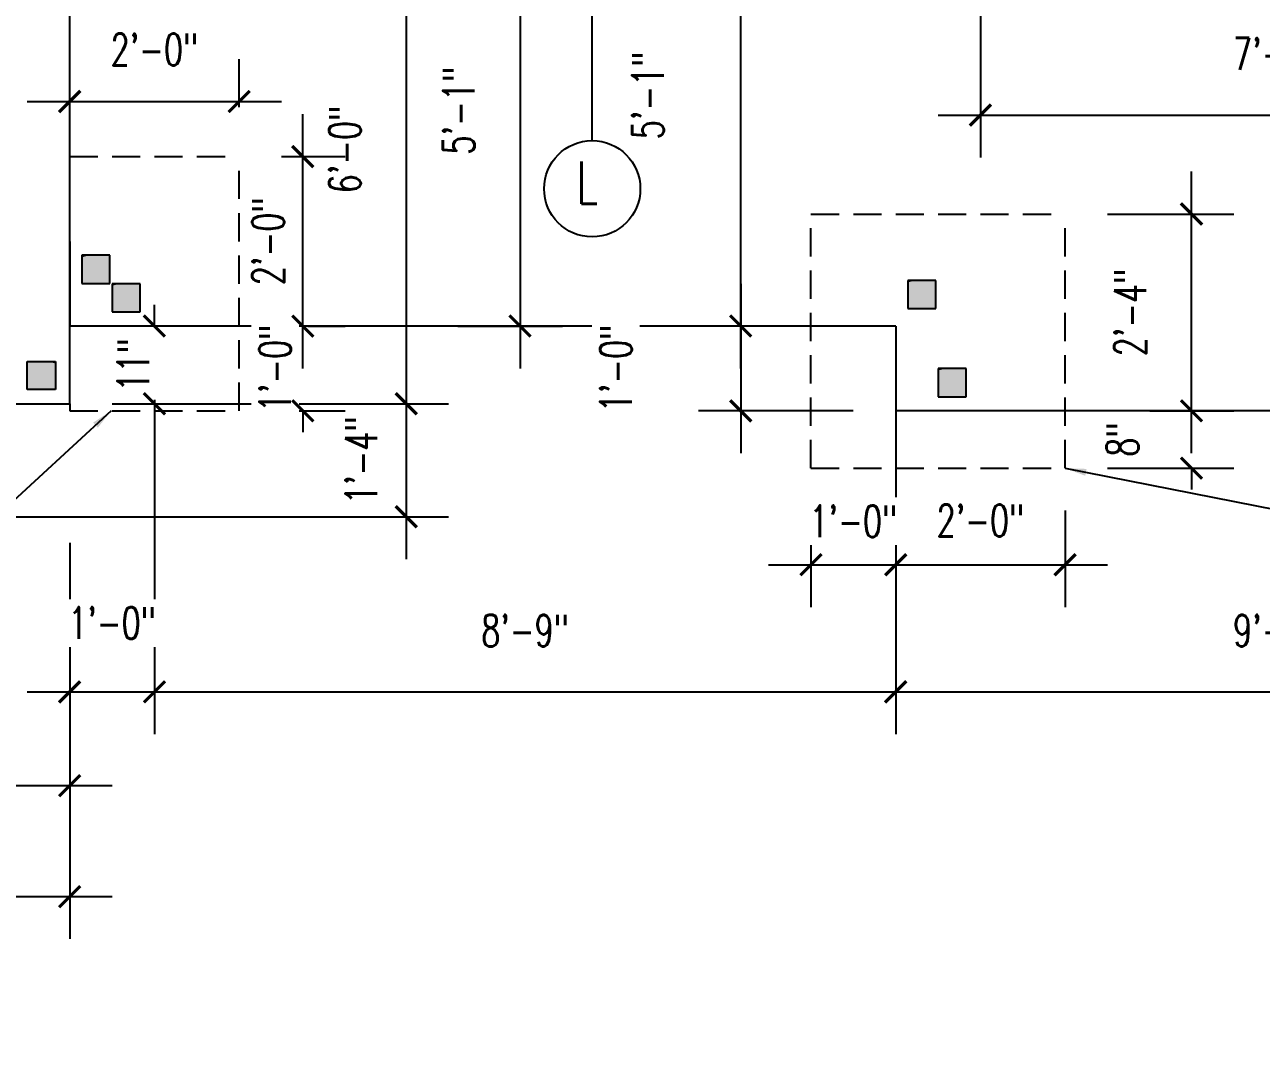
# Model space of a CAD drawing. Header units: inches. Extents: x -25328 to 8149, y -5530 to 4336.
# Drawn here: x -1326.2 to -1151, y 1807.8 to 1955.5 of the extents above; entities that cross this region are included whole.
import ezdxf

# ---------------------------------------------------------------- set-up
doc = ezdxf.new("R2010")
doc.units = ezdxf.units.IN
doc.header["$LTSCALE"] = 16
doc.header["$MEASUREMENT"] = 0
doc.linetypes.add('HIDDEN', pattern=[0.375, 0.25, -0.125])
doc.layers.get('0').update_dxf_attribs({"linetype": 'CONTINUOUS'})
doc.layers.get('DEFPOINTS').update_dxf_attribs({"linetype": 'CONTINUOUS'})
for name, color, linetype in [('CELLS', 165, 'CONTINUOUS'), ('CONC', 3, 'CONTINUOUS'), ('DIM', 5, 'CONTINUOUS'), ('DIMS', 5, 'CONTINUOUS'), ('TEXT', 11, 'CONTINUOUS'), ('WALLS EXT', 6, 'CONTINUOUS'), ('WALLS INT', 6, 'CONTINUOUS')]:
    doc.layers.add(name, color=color, linetype=linetype)
doc.styles.add('PAYTAS RM', font='romans.shx', dxfattribs={"width": 0.7, "height": 4.5})
doc.styles.add('PAYTS NOTES', font='romans.shx', dxfattribs={"width": 0.7, "height": 4.5})
doc.dimstyles.new('DIM- PAYTAS', dxfattribs={"dimscale": 48, "dimtxt": 0.1, "dimasz": 0.0625, "dimexe": 0.125, "dimexo": 0.125, "dimgap": 0.125, "dimtad": 1, "dimdec": 1, "dimzin": 3, "dimdsep": 46, "dimlunit": 4, "dimtxsty": 'PAYTAS RM', "dimblk": 'ARCHTICK', "dimcen": 0.09, "dimdle": 0.125, "dimclrd": 5, "dimclre": 5, "dimclrt": 11, "dimadec": 0, "dimazin": 0, "dimtfac": 1, "dimtdec": 1, "dimtofl": 0, "dimtmove": 2, "dimatfit": 3, "dimfxl": 0, "dimfrac": 2, "dimtolj": 1, "dimtzin": 3, "dimarcsym": 0})

# ---------------------------------------------------------------- blocks, each defined once
blk = doc.blocks.new('_ArchTick')
at = {"color": 0, "linetype": 'ByBlock', "const_width": 0.15}
blk.add_lwpolyline([(-0.5, -0.5), (0.5, 0.5)], dxfattribs=at)
blk = doc.blocks.new('*D1184')
at = {"layer": 'DEFPOINTS', "color": 0, "transparency": 16777216}
for p in [(-1319.8, 1888.1), (-1469.8, 1882.04), (-1319.8, 1832.02)]:
    blk.add_point(p, dxfattribs=at)
at = {"layer": 'DIMS', "color": 5, "lineweight": -2, "transparency": 16777216}
for p, q in [((-1319.8, 1882.1), (-1319.8, 1826.02)), ((-1469.8, 1876.04), (-1469.8, 1826.02)), ((-1475.8, 1832.02), (-1313.8, 1832.02))]:
    blk.add_line(p, q, dxfattribs=at)
at = {"layer": 'DIMS', "color": 5, "lineweight": -2, "transparency": 16777216, "xscale": 3, "yscale": 3, "zscale": 3, "rotation": 180}
blk.add_blockref('_ArchTick', (-1469.8, 1832.02), dxfattribs=at)
at = {"layer": 'DIMS', "color": 5, "lineweight": -2, "transparency": 16777216, "xscale": 3, "yscale": 3, "zscale": 3}
blk.add_blockref('_ArchTick', (-1319.8, 1832.02), dxfattribs=at)
at = {"layer": 'DIMS', "color": 11, "transparency": 16777216, "insert": (-1394.8, 1840.7), "char_height": 4.5, "attachment_point": 5, "style": 'PAYTAS RM'}
blk.add_mtext('\\A1;12\'-6"', dxfattribs=at)
blk = doc.blocks.new('*D1185')
at = {"layer": 'DEFPOINTS', "color": 0, "transparency": 16777216}
for p in [(-1190.8, 1973.81), (-1106.8, 1973.81), (-1106.8, 1942.68)]:
    blk.add_point(p, dxfattribs=at)
at = {"layer": 'DIMS', "color": 5, "lineweight": -2, "transparency": 16777216}
for p, q in [((-1190.8, 1967.81), (-1190.8, 1936.68)), ((-1106.8, 1967.81), (-1106.8, 1936.68)), ((-1196.8, 1942.68), (-1100.8, 1942.68))]:
    blk.add_line(p, q, dxfattribs=at)
at = {"layer": 'DIMS', "color": 5, "lineweight": -2, "transparency": 16777216, "xscale": 3, "yscale": 3, "zscale": 3, "rotation": 180}
blk.add_blockref('_ArchTick', (-1190.8, 1942.68), dxfattribs=at)
at = {"layer": 'DIMS', "color": 5, "lineweight": -2, "transparency": 16777216, "xscale": 3, "yscale": 3, "zscale": 3}
blk.add_blockref('_ArchTick', (-1106.8, 1942.68), dxfattribs=at)
at = {"layer": 'DIMS', "color": 11, "transparency": 16777216, "insert": (-1148.8, 1951.36), "char_height": 4.5, "attachment_point": 5, "style": 'PAYTAS RM'}
blk.add_mtext('\\A1;7\'-0"', dxfattribs=at)
blk = doc.blocks.new('*D1177')
at = {"layer": 'DEFPOINTS', "color": 0, "transparency": 16777216}
for p in [(-1234.92, 1973.81), (-1224.75, 1973.81), (-1222.8, 1912.81)]:
    blk.add_point(p, dxfattribs=at)
at = {"layer": 'DIMS', "color": 5, "lineweight": -2, "transparency": 16777216}
for p, q in [((-1224.75, 1906.81), (-1224.75, 1979.81)), ((-1228.92, 1973.81), (-1218.75, 1973.81)), ((-1228.8, 1912.81), (-1230.75, 1912.81))]:
    blk.add_line(p, q, dxfattribs=at)
at = {"layer": 'DIMS', "color": 5, "lineweight": -2, "transparency": 16777216, "xscale": 3, "yscale": 3, "zscale": 3}
for p, rotation in [((-1224.75, 1973.81), 90), ((-1224.75, 1912.81), 270)]:
    blk.add_blockref('_ArchTick', p, dxfattribs=dict(at, rotation=rotation))
at = {"layer": 'DIMS', "color": 11, "transparency": 16777216, "insert": (-1237.9, 1945.48), "char_height": 4.5, "attachment_point": 5, "rotation": 90, "style": 'PAYTAS RM'}
blk.add_mtext('\\A1;5\'-1"', dxfattribs=at)
blk = doc.blocks.new('CELL')
at = {"layer": 'CELLS', "linetype": 'Continuous'}
for p, q in [((-1.99, -1.89), (-1.99, 2.11)), ((-1.99, 2.11), (2.01, 2.11)), ((2.01, 2.11), (2.01, -1.89)), ((2.01, -1.89), (-1.99, -1.89))]:
    blk.add_line(p, q, dxfattribs=at)
for points in [[(-1.99, 2.11), (-1.99, -1.89), (2.01, 2.11), (-0.07, -1.89)], [(2.01, 2.11), (-0.07, -1.89), (2.01, -0.79), (1.71, -1.89)], [(2.01, -0.79), (1.71, -1.89), (2.01, -1.89)]]:
    blk.add_solid(points, dxfattribs=at)
blk = doc.blocks.new('*D1161')
at = {"layer": 'DEFPOINTS', "color": 0, "transparency": 16777216}
for p in [(-1319.8, 1973.81), (-1319.8, 1901.81), (-1272.13, 1901.81)]:
    blk.add_point(p, dxfattribs=at)
at = {"layer": 'WALLS INT', "color": 5, "lineweight": -2, "transparency": 16777216}
for p, q in [((-1272.13, 1979.81), (-1272.13, 1895.81)), ((-1313.8, 1973.81), (-1266.13, 1973.81)), ((-1313.8, 1901.81), (-1266.13, 1901.81))]:
    blk.add_line(p, q, dxfattribs=at)
at = {"layer": 'WALLS INT', "color": 5, "lineweight": -2, "transparency": 16777216, "xscale": 3, "yscale": 3, "zscale": 3}
for p, rotation in [((-1272.13, 1973.81), 90), ((-1272.13, 1901.81), 270)]:
    blk.add_blockref('_ArchTick', p, dxfattribs=dict(at, rotation=rotation))
at = {"layer": 'WALLS INT', "color": 11, "transparency": 16777216, "insert": (-1280.81, 1937.81), "char_height": 4.5, "attachment_point": 5, "rotation": 90, "style": 'PAYTAS RM', "bg_fill": 3, "box_fill_scale": 1.25, "bg_fill_color": 256, "bg_fill_true_color": 13158600, "bg_fill_transparency": 0}
blk.add_mtext('\\A1;6\'-0"', dxfattribs=at)
blk = doc.blocks.new('*D1166')
at = {"layer": 'DEFPOINTS', "color": 0, "transparency": 16777216}
for p in [(-1276.43, 1973.81), (-1270.8, 1912.81), (-1256.01, 1912.81)]:
    blk.add_point(p, dxfattribs=at)
at = {"layer": 'WALLS INT', "color": 5, "lineweight": -2, "transparency": 16777216}
for p, q in [((-1256.01, 1979.81), (-1256.01, 1906.81)), ((-1270.43, 1973.81), (-1250.01, 1973.81)), ((-1264.8, 1912.81), (-1250.01, 1912.81))]:
    blk.add_line(p, q, dxfattribs=at)
at = {"layer": 'WALLS INT', "color": 5, "lineweight": -2, "transparency": 16777216, "xscale": 3, "yscale": 3, "zscale": 3}
for p, rotation in [((-1256.01, 1973.81), 90), ((-1256.01, 1912.81), 270)]:
    blk.add_blockref('_ArchTick', p, dxfattribs=dict(at, rotation=rotation))
at = {"layer": 'WALLS INT', "color": 11, "transparency": 16777216, "insert": (-1264.69, 1943.31), "char_height": 4.5, "attachment_point": 5, "rotation": 90, "style": 'PAYTAS RM', "bg_fill": 3, "box_fill_scale": 1.25, "bg_fill_color": 256, "bg_fill_true_color": 13158600, "bg_fill_transparency": 0}
blk.add_mtext('\\A1;5\'-1"', dxfattribs=at)
blk = doc.blocks.new('*D1202')
at = {"layer": 'DEFPOINTS', "color": 0, "transparency": 16777216}
for p in [(-1347.77, 1877.81), (-1319.8, 1875.16), (-1319.8, 1847.73)]:
    blk.add_point(p, dxfattribs=at)
at = {"layer": 'WALLS INT', "color": 5, "lineweight": -2, "transparency": 16777216}
for p, q in [((-1347.77, 1871.81), (-1347.77, 1841.73)), ((-1319.8, 1869.16), (-1319.8, 1841.73)), ((-1353.77, 1847.73), (-1313.8, 1847.73))]:
    blk.add_line(p, q, dxfattribs=at)
at = {"layer": 'WALLS INT', "color": 5, "lineweight": -2, "transparency": 16777216, "xscale": 3, "yscale": 3, "zscale": 3, "rotation": 180}
blk.add_blockref('_ArchTick', (-1347.77, 1847.73), dxfattribs=at)
at = {"layer": 'WALLS INT', "color": 5, "lineweight": -2, "transparency": 16777216, "xscale": 3, "yscale": 3, "zscale": 3}
blk.add_blockref('_ArchTick', (-1319.8, 1847.73), dxfattribs=at)
at = {"layer": 'WALLS INT', "color": 11, "transparency": 16777216, "insert": (-1333.78, 1856.41), "char_height": 4.5, "attachment_point": 5, "style": 'PAYTAS RM', "bg_fill": 3, "box_fill_scale": 1.25, "bg_fill_color": 256, "bg_fill_true_color": 13158600, "bg_fill_transparency": 0}
blk.add_mtext('\\A1;2\'-4"', dxfattribs=at)
blk = doc.blocks.new('*D1191')
at = {"layer": 'DEFPOINTS', "color": 0, "transparency": 16777216}
for p in [(-1469.8, 1865.73), (-641.8, 1481), (-641.8, 1428.22)]:
    blk.add_point(p, dxfattribs=at)
at = {"layer": 'WALLS INT', "color": 5, "lineweight": -2, "transparency": 16777216}
for p, q in [((-1469.8, 1859.73), (-1469.8, 1422.22)), ((-641.8, 1475), (-641.8, 1422.22)), ((-1475.8, 1428.22), (-635.8, 1428.22))]:
    blk.add_line(p, q, dxfattribs=at)
at = {"layer": 'WALLS INT', "color": 5, "lineweight": -2, "transparency": 16777216, "xscale": 3, "yscale": 3, "zscale": 3, "rotation": 180}
blk.add_blockref('_ArchTick', (-1469.8, 1428.22), dxfattribs=at)
at = {"layer": 'WALLS INT', "color": 5, "lineweight": -2, "transparency": 16777216, "xscale": 3, "yscale": 3, "zscale": 3}
blk.add_blockref('_ArchTick', (-641.8, 1428.22), dxfattribs=at)
at = {"layer": 'WALLS INT', "color": 11, "transparency": 16777216, "insert": (-1055.8, 1436.9), "char_height": 4.5, "attachment_point": 5, "style": 'PAYTAS RM', "bg_fill": 3, "box_fill_scale": 1.25, "bg_fill_color": 256, "bg_fill_true_color": 13158600, "bg_fill_transparency": 0}
blk.add_mtext('\\A1;69\'-0"', dxfattribs=at)
blk = doc.blocks.new('*D1192')
at = {"layer": 'DEFPOINTS', "color": 0, "transparency": 16777216}
for p in [(-1501.4, 1885.81), (-1495.4, 1501.81), (-871.24, 1501.81)]:
    blk.add_point(p, dxfattribs=at)
at = {"layer": 'WALLS INT', "color": 5, "lineweight": -2, "transparency": 16777216}
for p, q in [((-1495.4, 1891.81), (-1495.4, 1495.81)), ((-1495.4, 1885.81), (-1489.4, 1885.81)), ((-877.24, 1501.81), (-1501.4, 1501.81))]:
    blk.add_line(p, q, dxfattribs=at)
at = {"layer": 'WALLS INT', "color": 5, "lineweight": -2, "transparency": 16777216, "xscale": 3, "yscale": 3, "zscale": 3}
for p, rotation in [((-1495.4, 1885.81), 90), ((-1495.4, 1501.81), 270)]:
    blk.add_blockref('_ArchTick', p, dxfattribs=dict(at, rotation=rotation))
at = {"layer": 'WALLS INT', "color": 11, "transparency": 16777216, "insert": (-1504.08, 1693.81), "char_height": 4.5, "attachment_point": 5, "rotation": 90, "style": 'PAYTAS RM', "bg_fill": 3, "box_fill_scale": 1.25, "bg_fill_color": 256, "bg_fill_true_color": 13158600, "bg_fill_transparency": 0}
blk.add_mtext('\\A1;32\'-0"', dxfattribs=at)
blk = doc.blocks.new('*D1154')
at = {"layer": 'DEFPOINTS', "color": 0, "transparency": 16777216}
for p in [(-1307.8, 1912.81), (-1202.8, 1912.81), (-1202.8, 1861.01)]:
    blk.add_point(p, dxfattribs=at)
at = {"layer": 'DIM', "color": 5, "lineweight": -2, "transparency": 16777216}
for p, q in [((-1307.8, 1906.81), (-1307.8, 1855.01)), ((-1202.8, 1906.81), (-1202.8, 1855.01)), ((-1313.8, 1861.01), (-1196.8, 1861.01))]:
    blk.add_line(p, q, dxfattribs=at)
at = {"layer": 'DIM', "color": 5, "lineweight": -2, "transparency": 16777216, "xscale": 3, "yscale": 3, "zscale": 3, "rotation": 180}
blk.add_blockref('_ArchTick', (-1307.8, 1861.01), dxfattribs=at)
at = {"layer": 'DIM', "color": 5, "lineweight": -2, "transparency": 16777216, "xscale": 3, "yscale": 3, "zscale": 3}
blk.add_blockref('_ArchTick', (-1202.8, 1861.01), dxfattribs=at)
at = {"layer": 'DIM', "color": 11, "transparency": 16777216, "insert": (-1255.3, 1869.69), "char_height": 4.5, "attachment_point": 5, "style": 'PAYTAS RM', "bg_fill": 3, "box_fill_scale": 1.25, "bg_fill_color": 256, "bg_fill_true_color": 13158600, "bg_fill_transparency": 0}
blk.add_mtext('\\A1;8\'-9"', dxfattribs=at)
blk = doc.blocks.new('*D1216')
at = {"layer": 'DEFPOINTS', "color": 0, "transparency": 16777216}
for p in [(-1319.8, 1877.47), (-1307.8, 1877.47), (-1307.8, 1861.01)]:
    blk.add_point(p, dxfattribs=at)
at = {"layer": 'DIM', "color": 5, "lineweight": -2, "transparency": 16777216}
for p, q in [((-1319.8, 1871.47), (-1319.8, 1855.01)), ((-1307.8, 1871.47), (-1307.8, 1855.01)), ((-1325.8, 1861.01), (-1301.8, 1861.01))]:
    blk.add_line(p, q, dxfattribs=at)
at = {"layer": 'DIM', "color": 5, "lineweight": -2, "transparency": 16777216, "xscale": 3, "yscale": 3, "zscale": 3, "rotation": 180}
blk.add_blockref('_ArchTick', (-1319.8, 1861.01), dxfattribs=at)
at = {"layer": 'DIM', "color": 5, "lineweight": -2, "transparency": 16777216, "xscale": 3, "yscale": 3, "zscale": 3}
blk.add_blockref('_ArchTick', (-1307.8, 1861.01), dxfattribs=at)
at = {"layer": 'DIM', "color": 11, "transparency": 16777216, "insert": (-1313.8, 1870.76), "char_height": 4.5, "attachment_point": 5, "style": 'PAYTAS RM', "bg_fill": 3, "box_fill_scale": 1.25, "bg_fill_color": 256, "bg_fill_true_color": 13158600, "bg_fill_transparency": 0}
blk.add_mtext('\\A1;1\'-0"', dxfattribs=at)
blk = doc.blocks.new('*D1214')
at = {"layer": 'DIM', "color": 5, "lineweight": -2, "transparency": 16777216}
for p, q in [((-1307.8, 1912.81), (-1307.8, 1915.81)), ((-1307.8, 1901.81), (-1307.8, 1898.81))]:
    blk.add_line(p, q, dxfattribs=at)
at = {"layer": 'DIM', "color": 11, "transparency": 16777216, "insert": (-1310.79, 1907.31), "char_height": 4.5, "attachment_point": 5, "rotation": 90, "style": 'PAYTAS RM', "bg_fill": 3, "box_fill_scale": 1.25, "bg_fill_color": 256, "bg_fill_true_color": 13158600, "bg_fill_transparency": 0}
blk.add_mtext('\\A1;11"', dxfattribs=at)
at = {"layer": 'DEFPOINTS', "color": 0, "transparency": 16777216}
for p in [(-1307.8, 1912.81), (-1307.8, 1901.81), (-1307.8, 1901.81)]:
    blk.add_point(p, dxfattribs=at)
at = {"layer": 'DIM', "color": 5, "lineweight": -2, "transparency": 16777216, "xscale": 3, "yscale": 3, "zscale": 3}
for p, rotation in [((-1307.8, 1912.81), 270), ((-1307.8, 1901.81), 90)]:
    blk.add_blockref('_ArchTick', p, dxfattribs=dict(at, rotation=rotation))
blk = doc.blocks.new('*D1207')
at = {"layer": 'DEFPOINTS', "color": 0, "transparency": 16777216}
for p in [(-1298.96, 1901.81), (-1347.77, 1885.81), (-1272.13, 1885.81)]:
    blk.add_point(p, dxfattribs=at)
at = {"layer": 'DIM', "color": 5, "lineweight": -2, "transparency": 16777216}
for p, q in [((-1272.13, 1907.81), (-1272.13, 1879.81)), ((-1292.96, 1901.81), (-1266.13, 1901.81)), ((-1341.77, 1885.81), (-1266.13, 1885.81))]:
    blk.add_line(p, q, dxfattribs=at)
at = {"layer": 'DIM', "color": 5, "lineweight": -2, "transparency": 16777216, "xscale": 3, "yscale": 3, "zscale": 3}
for p, rotation in [((-1272.13, 1901.81), 90), ((-1272.13, 1885.81), 270)]:
    blk.add_blockref('_ArchTick', p, dxfattribs=dict(at, rotation=rotation))
at = {"layer": 'DIM', "color": 11, "transparency": 16777216, "insert": (-1278.51, 1893.81), "char_height": 4.5, "attachment_point": 5, "rotation": 90, "style": 'PAYTAS RM', "bg_fill": 3, "box_fill_scale": 1.25, "bg_fill_color": 256, "bg_fill_true_color": 13158600, "bg_fill_transparency": 0}
blk.add_mtext('\\A1;1\'-4"', dxfattribs=at)
blk = doc.blocks.new('*D1208')
at = {"layer": 'DEFPOINTS', "color": 0, "transparency": 16777216}
for p in [(-1094.8, 1900.81), (-1202.8, 1880.91), (-1094.8, 1861.01)]:
    blk.add_point(p, dxfattribs=at)
at = {"layer": 'DIM', "color": 5, "lineweight": -2, "transparency": 16777216}
for p, q in [((-1094.8, 1894.81), (-1094.8, 1855.01)), ((-1202.8, 1874.91), (-1202.8, 1855.01)), ((-1208.8, 1861.01), (-1088.8, 1861.01))]:
    blk.add_line(p, q, dxfattribs=at)
at = {"layer": 'DIM', "color": 5, "lineweight": -2, "transparency": 16777216, "xscale": 3, "yscale": 3, "zscale": 3, "rotation": 180}
blk.add_blockref('_ArchTick', (-1202.8, 1861.01), dxfattribs=at)
at = {"layer": 'DIM', "color": 5, "lineweight": -2, "transparency": 16777216, "xscale": 3, "yscale": 3, "zscale": 3}
blk.add_blockref('_ArchTick', (-1094.8, 1861.01), dxfattribs=at)
at = {"layer": 'DIM', "color": 11, "transparency": 16777216, "insert": (-1148.8, 1869.69), "char_height": 4.5, "attachment_point": 5, "style": 'PAYTAS RM', "bg_fill": 3, "box_fill_scale": 1.25, "bg_fill_color": 256, "bg_fill_true_color": 13158600, "bg_fill_transparency": 0}
blk.add_mtext('\\A1;9\'-0"', dxfattribs=at)
blk = doc.blocks.new('*D1210')
at = {"layer": 'DEFPOINTS', "color": 0, "transparency": 16777216}
for p in [(-1202.8, 1912.81), (-1224.75, 1900.81), (-1202.8, 1900.81)]:
    blk.add_point(p, dxfattribs=at)
at = {"layer": 'DIM', "color": 5, "lineweight": -2, "transparency": 16777216}
for p, q in [((-1224.75, 1918.81), (-1224.75, 1894.81)), ((-1208.8, 1912.81), (-1230.75, 1912.81)), ((-1208.8, 1900.81), (-1230.75, 1900.81))]:
    blk.add_line(p, q, dxfattribs=at)
at = {"layer": 'DIM', "color": 5, "lineweight": -2, "transparency": 16777216, "xscale": 3, "yscale": 3, "zscale": 3}
for p, rotation in [((-1224.75, 1912.81), 90), ((-1224.75, 1900.81), 270)]:
    blk.add_blockref('_ArchTick', p, dxfattribs=dict(at, rotation=rotation))
at = {"layer": 'DIM', "color": 11, "transparency": 16777216, "insert": (-1242.43, 1906.81), "char_height": 4.5, "attachment_point": 5, "rotation": 90, "style": 'PAYTAS RM', "bg_fill": 3, "box_fill_scale": 1.25, "bg_fill_color": 256, "bg_fill_true_color": 13158600, "bg_fill_transparency": 0}
blk.add_mtext('\\A1;1\'-0"', dxfattribs=at)
blk = doc.blocks.new('*D1248')
at = {"layer": 'DEFPOINTS', "color": 0, "transparency": 16777216}
blk.add_point((-1295.8, 1900.81), dxfattribs=at)
at = {"layer": 'DIM', "color": 5, "lineweight": -2, "transparency": 16777216}
for p, q in [((-1286.78, 1912.81), (-1286.78, 1915.81)), ((-1286.08, 1912.81), (-1280.78, 1912.81)), ((-1289.8, 1900.81), (-1280.78, 1900.81)), ((-1286.78, 1900.81), (-1286.78, 1897.81))]:
    blk.add_line(p, q, dxfattribs=at)
at = {"layer": 'DIM', "color": 11, "transparency": 16777216, "insert": (-1290.71, 1906.81), "char_height": 4.5, "attachment_point": 5, "rotation": 90, "style": 'PAYTAS RM', "bg_fill": 3, "box_fill_scale": 1.25, "bg_fill_color": 256, "bg_fill_true_color": 13158600, "bg_fill_transparency": 0}
blk.add_mtext('\\A1;1\'-0"', dxfattribs=at)
at = {"layer": 'DEFPOINTS', "color": 0, "transparency": 16777216}
for p in [(-1292.08, 1912.81), (-1286.78, 1912.81)]:
    blk.add_point(p, dxfattribs=at)
at = {"layer": 'DIM', "color": 5, "lineweight": -2, "transparency": 16777216, "xscale": 3, "yscale": 3, "zscale": 3}
for p, rotation in [((-1286.78, 1912.81), 270), ((-1286.78, 1900.81), 90)]:
    blk.add_blockref('_ArchTick', p, dxfattribs=dict(at, rotation=rotation))
blk = doc.blocks.new('*D1249')
at = {"layer": 'DEFPOINTS', "color": 0, "transparency": 16777216}
for p in [(-1295.8, 1936.81), (-1286.78, 1936.81), (-1292.08, 1912.81)]:
    blk.add_point(p, dxfattribs=at)
at = {"layer": 'DIM', "color": 5, "lineweight": -2, "transparency": 16777216}
for p, q in [((-1286.78, 1906.81), (-1286.78, 1942.81)), ((-1289.8, 1936.81), (-1280.78, 1936.81)), ((-1286.08, 1912.81), (-1280.78, 1912.81))]:
    blk.add_line(p, q, dxfattribs=at)
at = {"layer": 'DIM', "color": 5, "lineweight": -2, "transparency": 16777216, "xscale": 3, "yscale": 3, "zscale": 3}
for p, rotation in [((-1286.78, 1936.81), 90), ((-1286.78, 1912.81), 270)]:
    blk.add_blockref('_ArchTick', p, dxfattribs=dict(at, rotation=rotation))
at = {"layer": 'DIM', "color": 11, "transparency": 16777216, "insert": (-1291.69, 1924.81), "char_height": 4.5, "attachment_point": 5, "rotation": 90, "style": 'PAYTAS RM', "bg_fill": 3, "box_fill_scale": 1.25, "bg_fill_color": 256, "bg_fill_true_color": 13158600, "bg_fill_transparency": 0}
blk.add_mtext('\\A1;2\'-0"', dxfattribs=at)
blk = doc.blocks.new('*D1250')
at = {"layer": 'DEFPOINTS', "color": 0, "transparency": 16777216}
for p in [(-1295.8, 1944.61), (-1319.8, 1937.81), (-1295.8, 1937.81)]:
    blk.add_point(p, dxfattribs=at)
at = {"layer": 'DIM', "color": 5, "lineweight": -2, "transparency": 16777216}
for p, q in [((-1319.8, 1943.81), (-1319.8, 1950.61)), ((-1295.8, 1943.81), (-1295.8, 1950.61)), ((-1325.8, 1944.61), (-1289.8, 1944.61))]:
    blk.add_line(p, q, dxfattribs=at)
at = {"layer": 'DIM', "color": 5, "lineweight": -2, "transparency": 16777216, "xscale": 3, "yscale": 3, "zscale": 3, "rotation": 180}
blk.add_blockref('_ArchTick', (-1319.8, 1944.61), dxfattribs=at)
at = {"layer": 'DIM', "color": 5, "lineweight": -2, "transparency": 16777216, "xscale": 3, "yscale": 3, "zscale": 3}
blk.add_blockref('_ArchTick', (-1295.8, 1944.61), dxfattribs=at)
at = {"layer": 'DIM', "color": 11, "transparency": 16777216, "insert": (-1307.8, 1951.97), "char_height": 4.5, "attachment_point": 5, "style": 'PAYTAS RM', "bg_fill": 3, "box_fill_scale": 1.25, "bg_fill_color": 256, "bg_fill_true_color": 13158600, "bg_fill_transparency": 0}
blk.add_mtext('\\A1;2\'-0"', dxfattribs=at)
blk = doc.blocks.new('*D1251')
at = {"layer": 'DEFPOINTS', "color": 0, "transparency": 16777216}
for p in [(-1214.8, 1892.68), (-1202.8, 1879.01)]:
    blk.add_point(p, dxfattribs=at)
at = {"layer": 'DIM', "color": 5, "lineweight": -2, "transparency": 16777216}
for p, q in [((-1214.8, 1886.68), (-1214.8, 1873.01)), ((-1202.8, 1880.14), (-1202.8, 1873.01)), ((-1220.8, 1879.01), (-1196.8, 1879.01))]:
    blk.add_line(p, q, dxfattribs=at)
at = {"layer": 'DIM', "color": 5, "lineweight": -2, "transparency": 16777216, "xscale": 3, "yscale": 3, "zscale": 3, "rotation": 180}
blk.add_blockref('_ArchTick', (-1214.8, 1879.01), dxfattribs=at)
at = {"layer": 'DIM', "color": 5, "lineweight": -2, "transparency": 16777216, "xscale": 3, "yscale": 3, "zscale": 3}
blk.add_blockref('_ArchTick', (-1202.8, 1879.01), dxfattribs=at)
at = {"layer": 'DIM', "color": 11, "transparency": 16777216, "insert": (-1208.8, 1885.17), "char_height": 4.5, "attachment_point": 5, "style": 'PAYTAS RM', "bg_fill": 3, "box_fill_scale": 1.25, "bg_fill_color": 256, "bg_fill_true_color": 13158600, "bg_fill_transparency": 0}
blk.add_mtext('\\A1;1\'-0"', dxfattribs=at)
at = {"layer": 'DEFPOINTS', "color": 0, "transparency": 16777216}
blk.add_point((-1202.8, 1886.14), dxfattribs=at)
blk = doc.blocks.new('*D1252')
at = {"layer": 'DEFPOINTS', "color": 0, "transparency": 16777216}
for p in [(-1178.8, 1892.68), (-1202.8, 1886.14), (-1178.8, 1879.01)]:
    blk.add_point(p, dxfattribs=at)
at = {"layer": 'DIM', "color": 5, "lineweight": -2, "transparency": 16777216}
for p, q in [((-1178.8, 1886.68), (-1178.8, 1873.01)), ((-1202.8, 1880.14), (-1202.8, 1873.01)), ((-1208.8, 1879.01), (-1172.8, 1879.01))]:
    blk.add_line(p, q, dxfattribs=at)
at = {"layer": 'DIM', "color": 5, "lineweight": -2, "transparency": 16777216, "xscale": 3, "yscale": 3, "zscale": 3, "rotation": 180}
blk.add_blockref('_ArchTick', (-1202.8, 1879.01), dxfattribs=at)
at = {"layer": 'DIM', "color": 5, "lineweight": -2, "transparency": 16777216, "xscale": 3, "yscale": 3, "zscale": 3}
blk.add_blockref('_ArchTick', (-1178.8, 1879.01), dxfattribs=at)
at = {"layer": 'DIM', "color": 11, "transparency": 16777216, "insert": (-1190.8, 1885.28), "char_height": 4.5, "attachment_point": 5, "style": 'PAYTAS RM', "bg_fill": 3, "box_fill_scale": 1.25, "bg_fill_color": 256, "bg_fill_true_color": 13158600, "bg_fill_transparency": 0}
blk.add_mtext('\\A1;2\'-0"', dxfattribs=at)
blk = doc.blocks.new('*D1253')
at = {"layer": 'DEFPOINTS', "color": 0, "transparency": 16777216}
for p in [(-1160.9, 1900.81), (-1178.8, 1892.68)]:
    blk.add_point(p, dxfattribs=at)
at = {"layer": 'DIM', "color": 5, "lineweight": -2, "transparency": 16777216}
for p, q in [((-1160.9, 1900.81), (-1160.9, 1903.81)), ((-1166.81, 1900.81), (-1154.9, 1900.81)), ((-1172.8, 1892.68), (-1154.9, 1892.68)), ((-1160.9, 1892.68), (-1160.9, 1889.68))]:
    blk.add_line(p, q, dxfattribs=at)
at = {"layer": 'DIM', "color": 5, "lineweight": -2, "transparency": 16777216, "xscale": 3, "yscale": 3, "zscale": 3}
for p, rotation in [((-1160.9, 1900.81), 270), ((-1160.9, 1892.68), 90)]:
    blk.add_blockref('_ArchTick', p, dxfattribs=dict(at, rotation=rotation))
at = {"layer": 'DIM', "color": 11, "transparency": 16777216, "insert": (-1170.67, 1896.74), "char_height": 4.5, "attachment_point": 5, "rotation": 90, "style": 'PAYTAS RM', "bg_fill": 3, "box_fill_scale": 1.25, "bg_fill_color": 256, "bg_fill_true_color": 13158600, "bg_fill_transparency": 0}
blk.add_mtext('\\A1;8"', dxfattribs=at)
at = {"layer": 'DEFPOINTS', "color": 0, "transparency": 16777216}
blk.add_point((-1172.81, 1900.81), dxfattribs=at)
blk = doc.blocks.new('*D1254')
at = {"layer": 'DEFPOINTS', "color": 0, "transparency": 16777216}
for p in [(-1178.8, 1928.68), (-1160.9, 1928.68), (-1172.81, 1900.81)]:
    blk.add_point(p, dxfattribs=at)
at = {"layer": 'DIM', "color": 5, "lineweight": -2, "transparency": 16777216}
for p, q in [((-1160.9, 1894.81), (-1160.9, 1934.68)), ((-1172.8, 1928.68), (-1154.9, 1928.68)), ((-1166.81, 1900.81), (-1154.9, 1900.81))]:
    blk.add_line(p, q, dxfattribs=at)
at = {"layer": 'DIM', "color": 5, "lineweight": -2, "transparency": 16777216, "xscale": 3, "yscale": 3, "zscale": 3}
for p, rotation in [((-1160.9, 1928.68), 90), ((-1160.9, 1900.81), 270)]:
    blk.add_blockref('_ArchTick', p, dxfattribs=dict(at, rotation=rotation))
at = {"layer": 'DIM', "color": 11, "transparency": 16777216, "insert": (-1169.58, 1914.74), "char_height": 4.5, "attachment_point": 5, "rotation": 90, "style": 'PAYTAS RM', "bg_fill": 3, "box_fill_scale": 1.25, "bg_fill_color": 256, "bg_fill_true_color": 13158600, "bg_fill_transparency": 0}
blk.add_mtext('\\A1;2\'-4"', dxfattribs=at)
blk = doc.blocks.new('*D1357')
at = {"layer": 'DEFPOINTS', "color": 0, "transparency": 16777216}
for p in [(-641.8, 2694.05), (-1469.8, 2614.76), (-641.8, 1929.81)]:
    blk.add_point(p, dxfattribs=at)
at = {"layer": 'DIM', "color": 5, "lineweight": -2, "transparency": 16777216}
for p, q in [((-1469.8, 2620.76), (-1469.8, 2700.05)), ((-641.8, 1935.81), (-641.8, 2700.05)), ((-1475.8, 2694.05), (-635.8, 2694.05))]:
    blk.add_line(p, q, dxfattribs=at)
at = {"layer": 'DIM', "color": 5, "lineweight": -2, "transparency": 16777216, "xscale": 3, "yscale": 3, "zscale": 3, "rotation": 180}
blk.add_blockref('_ArchTick', (-1469.8, 2694.05), dxfattribs=at)
at = {"layer": 'DIM', "color": 5, "lineweight": -2, "transparency": 16777216, "xscale": 3, "yscale": 3, "zscale": 3}
blk.add_blockref('_ArchTick', (-641.8, 2694.05), dxfattribs=at)
at = {"layer": 'DIM', "color": 11, "transparency": 16777216, "insert": (-1055.8, 2702.73), "char_height": 4.5, "attachment_point": 5, "style": 'PAYTAS RM', "bg_fill": 3, "box_fill_scale": 1.25, "bg_fill_color": 256, "bg_fill_true_color": 13158600, "bg_fill_transparency": 0}
blk.add_mtext('\\A1;69\'-0"', dxfattribs=at)
blk = doc.blocks.new('*D1359')
at = {"layer": 'DEFPOINTS', "color": 0, "transparency": 16777216}
for p in [(-1509.78, 2629.81), (-1607.8, 1501.81), (-871.24, 1501.81)]:
    blk.add_point(p, dxfattribs=at)
at = {"layer": 'DIM', "color": 5, "lineweight": -2, "transparency": 16777216}
for p, q in [((-1607.8, 2635.81), (-1607.8, 1495.81)), ((-1515.78, 2629.81), (-1613.8, 2629.81)), ((-877.24, 1501.81), (-1613.8, 1501.81))]:
    blk.add_line(p, q, dxfattribs=at)
at = {"layer": 'DIM', "color": 5, "lineweight": -2, "transparency": 16777216, "xscale": 3, "yscale": 3, "zscale": 3}
for p, rotation in [((-1607.8, 2629.81), 90), ((-1607.8, 1501.81), 270)]:
    blk.add_blockref('_ArchTick', p, dxfattribs=dict(at, rotation=rotation))
at = {"layer": 'DIM', "color": 11, "transparency": 16777216, "insert": (-1616.47, 2065.81), "char_height": 4.5, "attachment_point": 5, "rotation": 90, "style": 'PAYTAS RM', "bg_fill": 3, "box_fill_scale": 1.25, "bg_fill_color": 256, "bg_fill_true_color": 13158600, "bg_fill_transparency": 0}
blk.add_mtext('\\A1;94\'-0"', dxfattribs=at)

msp = doc.modelspace()

# ---------------------------------------------------------------- linework, layer by layer
at = {"layer": 'CONC', "linetype": 'HIDDEN'}
msp.add_line((-1214.79906839, 1928.67889078), (-1178.79906839, 1928.67889078), dxfattribs=at)
at = {"layer": 'CONC'}
for p, q in [((-1319.79906839, 1924.80728168), (-1319.79906839, 1912.80728168)), ((-1202.79906839, 1912.80728168), (-1319.79906839, 1912.80728168)), ((-1202.79906839, 1912.80728168), (-1202.79906839, 1900.80728168)), ((-1094.79906839, 1900.80728168), (-1202.79906839, 1900.80728168))]:
    msp.add_line(p, q, dxfattribs=at)
at = {"layer": 'DIMS'}
msp.add_line((-1245.78766913, 1939.0734517), (-1245.78766913, 2017.08114242), dxfattribs=at)
msp.add_circle((-1245.78766913, 1932.25839882), 6.81505288, dxfattribs=at)
at = {"layer": 'WALLS EXT'}
for p, q in [((-1319.79906839, 1901.80728168), (-1319.79906839, 1973.80728168)), ((-1347.77044591, 1901.80728168), (-1319.79906839, 1901.80728168))]:
    msp.add_line(p, q, dxfattribs=at)

# ---------------------------------------------------------------- block references
at = {"layer": 'CELLS', "xscale": -1, "rotation": 270}
for p in [(-1316.20341071, 1920.83574025), (-1311.90974134, 1916.80077024), (-1199.20341071, 1917.2725839), (-1194.90974134, 1904.80077024)]:
    msp.add_blockref('CELL', p, dxfattribs=at)
at = {"layer": 'CELLS', "rotation": 90.00000000000001}
msp.add_blockref('CELL', (-1323.68839544, 1905.80077024), dxfattribs=at)

# ---------------------------------------------------------------- texts
at = {"layer": 'TEXT', "style": 'PAYTS NOTES', "width": 0.7}
msp.add_text('L', height=6, dxfattribs=at).set_placement((-1248.0310755, 1930.11252399))

# ---------------------------------------------------------------- dimensions: what is measured, and where the dimension line sits
at = {"layer": 'DIMS'}
dim = msp.add_linear_dim(base=(-1224.74961577, 1973.80728168), p1=(-1222.79906839, 1912.80728168), p2=(-1234.91904919, 1973.80728168), angle=90, dimstyle='DIM- PAYTAS', dxfattribs=at)
dim.commit()
dim.dimension.update_dxf_attribs({"geometry": '*D1177', "text_midpoint": (-1237.89769162, 1945.48142256), "dimtype": 160})
for base, p1, p2, picture, middle in [((-1106.79906839, 1942.68373692), (-1190.79906839, 1973.80728168), (-1106.79906839, 1973.80728168), '*D1185', (-1148.79906839, 1951.36230835)), ((-1319.79906839, 1832.02120248), (-1469.79906839, 1882.04139587), (-1319.79906839, 1888.09899669), '*D1184', (-1394.79906839, 1840.6997739))]:
    dim = msp.add_linear_dim(base=base, p1=p1, p2=p2, angle=0, dimstyle='DIM- PAYTAS', dxfattribs=at)
    dim.commit()
    dim.dimension.update_dxf_attribs({"geometry": picture, "text_midpoint": middle})

# ---------------------------------------------------------------- next in the draw order: dimensions: what is measured, and where the dimension line sits
at = {"layer": 'WALLS INT'}
dim = msp.add_linear_dim(base=(-1272.12847474, 1901.80728168), p1=(-1319.79906839, 1973.80728168), p2=(-1319.79906839, 1901.80728168), angle=90, dimstyle='DIM- PAYTAS', override={"dimtfill": 1, "dimarcsym": 2}, dxfattribs=at)
dim.commit()
dim.dimension.update_dxf_attribs({"geometry": '*D1161', "text_midpoint": (-1280.80704617, 1937.80728168)})
dim = msp.add_linear_dim(base=(-1319.79906839, 1847.73069249), p1=(-1347.77044591, 1877.80728168), p2=(-1319.79906839, 1875.16250925), dimstyle='DIM- PAYTAS', override={"dimtfill": 1, "dimarcsym": 2}, dxfattribs=at)
dim.commit()
dim.dimension.update_dxf_attribs({"geometry": '*D1202', "text_midpoint": (-1333.78475715, 1856.40926392)})

# ---------------------------------------------------------------- next in the draw order: linework, layer by layer
at = {"layer": 'CONC', "linetype": 'HIDDEN'}
msp.add_line((-1319.79906839, 1936.80728168), (-1295.79906839, 1936.80728168), dxfattribs=at)

# ---------------------------------------------------------------- next in the draw order: dimensions: what is measured, and where the dimension line sits
at = {"layer": 'WALLS INT'}
dim = msp.add_linear_dim(base=(-1256.01420286, 1912.80728168), p1=(-1276.4320394, 1973.80728168), p2=(-1270.79906839, 1912.80728168), angle=90, dimstyle='DIM- PAYTAS', override={"dimtfill": 1, "dimarcsym": 2}, dxfattribs=at)
dim.commit()
dim.dimension.update_dxf_attribs({"geometry": '*D1166', "text_midpoint": (-1264.69277429, 1943.30728168)})
dim = msp.add_linear_dim(base=(-641.79906839, 1428.22006682), p1=(-1469.79906839, 1865.73069249), p2=(-641.79906839, 1481.00118574), dimstyle='DIM- PAYTAS', override={"dimtfill": 1, "dimarcsym": 2}, dxfattribs=at)
dim.commit()
dim.dimension.update_dxf_attribs({"geometry": '*D1191', "text_midpoint": (-1055.79906839, 1436.89863825)})

# ---------------------------------------------------------------- next in the draw order: dimensions: what is measured, and where the dimension line sits
dim = msp.add_linear_dim(base=(-1495.4007373, 1501.80728168), p1=(-1501.4007373, 1885.80728168), p2=(-871.23777689, 1501.80728168), angle=90, dimstyle='DIM- PAYTAS', override={"dimtfill": 1, "dimarcsym": 2}, dxfattribs=at)
dim.commit()
dim.dimension.update_dxf_attribs({"geometry": '*D1192', "text_midpoint": (-1504.07930872, 1693.80728168)})

# ---------------------------------------------------------------- next in the draw order: dimensions: what is measured, and where the dimension line sits
at = {"layer": 'DIM'}
dim = msp.add_linear_dim(base=(-1202.79906839, 1861.01451297), p1=(-1307.79906839, 1912.80728168), p2=(-1202.79906839, 1912.80728168), dimstyle='DIM- PAYTAS', override={"dimtfill": 1, "dimarcsym": 2}, dxfattribs=at)
dim.commit()
dim.dimension.update_dxf_attribs({"geometry": '*D1154', "text_midpoint": (-1255.29906839, 1869.6930844)})

# ---------------------------------------------------------------- next in the draw order: dimensions: what is measured, and where the dimension line sits
dim = msp.add_linear_dim(base=(-1307.79906839, 1901.80728168), p1=(-1307.79906839, 1912.80728168), p2=(-1307.79906839, 1901.80728168), angle=90, dimstyle='DIM- PAYTAS', override={"dimtfill": 1, "dimarcsym": 2}, dxfattribs=at)
dim.commit()
dim.dimension.update_dxf_attribs({"geometry": '*D1214', "text_midpoint": (-1310.7941188, 1907.30728168), "dimtype": 160})
dim = msp.add_linear_dim(base=(-1094.79906839, 1861.01451297), p1=(-1202.79906839, 1880.91089733), p2=(-1094.79906839, 1900.80728168), dimstyle='DIM- PAYTAS', override={"dimtfill": 1, "dimarcsym": 2}, dxfattribs=at)
dim.commit()
dim.dimension.update_dxf_attribs({"geometry": '*D1208', "text_midpoint": (-1148.79906839, 1869.6930844)})
dim = msp.add_linear_dim(base=(-1307.79906839, 1861.01451297), p1=(-1319.79906839, 1877.46619511), p2=(-1307.79906839, 1877.46619511), dimstyle='DIM- PAYTAS', override={"dimtfill": 1, "dimarcsym": 2}, dxfattribs=at)
dim.commit()
dim.dimension.update_dxf_attribs({"geometry": '*D1216', "text_midpoint": (-1313.79906839, 1870.76172626), "dimtype": 160})

# ---------------------------------------------------------------- next in the draw order: linework, layer by layer
at = {"layer": 'CONC', "linetype": 'HIDDEN'}
for p, q in [((-1178.79906839, 1892.67889078), (-1178.79906839, 1928.67889078)), ((-1214.79906839, 1892.67889078), (-1178.79906839, 1892.67889078))]:
    msp.add_line(p, q, dxfattribs=at)

# ---------------------------------------------------------------- next in the draw order: dimensions: what is measured, and where the dimension line sits
at = {"layer": 'DIM'}
dim = msp.add_linear_dim(base=(-1224.74961577, 1900.80728168), p1=(-1202.79906839, 1912.80728168), p2=(-1202.79906839, 1900.80728168), angle=90, dimstyle='DIM- PAYTAS', override={"dimtfill": 1, "dimarcsym": 2}, dxfattribs=at)
dim.commit()
dim.dimension.update_dxf_attribs({"geometry": '*D1210', "text_midpoint": (-1242.4281872, 1906.80728168)})
dim = msp.add_linear_dim(base=(-1272.12847474, 1885.80728168), p1=(-1298.96377157, 1901.80728168), p2=(-1347.77044591, 1885.80728168), angle=90, dimstyle='DIM- PAYTAS', override={"dimtfill": 1, "dimarcsym": 2}, dxfattribs=at)
dim.commit()
dim.dimension.update_dxf_attribs({"geometry": '*D1207', "text_midpoint": (-1278.5089418, 1893.80728168), "dimtype": 160})

# ---------------------------------------------------------------- next in the draw order: linework, layer by layer
at = {"layer": 'CONC', "linetype": 'HIDDEN'}
for p, q in [((-1295.79906839, 1900.80728168), (-1295.79906839, 1936.80728168)), ((-1214.79906839, 1892.67889078), (-1214.79906839, 1928.67889078)), ((-1319.79906839, 1901.80728168), (-1319.79906839, 1900.80728168)), ((-1319.79906839, 1900.80728168), (-1295.79906839, 1900.80728168))]:
    msp.add_line(p, q, dxfattribs=at)

# ---------------------------------------------------------------- next in the draw order: leaders
at = {"layer": 'DIM'}
msp.add_leader([(-1313.94245788, 1900.80728168), (-1338.06214017, 1878.56855102), (-1343.49957659, 1878.70787646)], dimstyle='DIM- PAYTAS', override={"dimgap": 0.125, "dimtad": 0, "dimtfill": 1, "dimarcsym": 2}, dxfattribs=at)

# ---------------------------------------------------------------- next in the draw order: dimensions: what is measured, and where the dimension line sits
dim = msp.add_linear_dim(base=(-1286.77953677, 1912.80728168), p1=(-1295.79906839, 1900.80728168), p2=(-1292.08490267, 1912.80728168), angle=90, dimstyle='DIM- PAYTAS', override={"dimtfill": 1, "dimarcsym": 2}, dxfattribs=at)
dim.commit()
dim.dimension.update_dxf_attribs({"geometry": '*D1248', "text_midpoint": (-1290.70881047, 1906.80728168), "dimtype": 160})
dim = msp.add_linear_dim(base=(-1202.79906839, 1879.01451297), p1=(-1214.79906839, 1892.67889078), p2=(-1202.79906839, 1886.14175278), dimstyle='DIM- PAYTAS', override={"dimtfill": 1, "dimarcsym": 2}, dxfattribs=at)
dim.commit()
dim.dimension.update_dxf_attribs({"geometry": '*D1251', "text_midpoint": (-1208.79906839, 1885.16892868), "dimtype": 160})

# ---------------------------------------------------------------- next in the draw order: dimensions: what is measured, and where the dimension line sits
dim = msp.add_linear_dim(base=(-1286.77953677, 1936.80728168), p1=(-1292.08490267, 1912.80728168), p2=(-1295.79906839, 1936.80728168), angle=90, dimstyle='DIM- PAYTAS', override={"dimtfill": 1, "dimarcsym": 2}, dxfattribs=at)
dim.commit()
dim.dimension.update_dxf_attribs({"geometry": '*D1249', "text_midpoint": (-1291.68900313, 1924.80728168), "dimtype": 160})
dim = msp.add_linear_dim(base=(-1178.79906839, 1879.01451297), p1=(-1202.79906839, 1886.14175278), p2=(-1178.79906839, 1892.67889078), dimstyle='DIM- PAYTAS', override={"dimtfill": 1, "dimarcsym": 2}, dxfattribs=at)
dim.commit()
dim.dimension.update_dxf_attribs({"geometry": '*D1252', "text_midpoint": (-1190.79906839, 1885.28202988), "dimtype": 160})

# ---------------------------------------------------------------- next in the draw order: dimensions: what is measured, and where the dimension line sits
dim = msp.add_linear_dim(base=(-1295.79906839, 1944.60525444), p1=(-1319.79906839, 1937.80728168), p2=(-1295.79906839, 1937.80728168), dimstyle='DIM- PAYTAS', override={"dimtfill": 1, "dimarcsym": 2}, dxfattribs=at)
dim.commit()
dim.dimension.update_dxf_attribs({"geometry": '*D1250', "text_midpoint": (-1307.79906839, 1951.97214175), "dimtype": 160})
dim = msp.add_linear_dim(base=(-1160.90360892, 1900.80728168), p1=(-1178.79906839, 1892.67889078), p2=(-1172.80649442, 1900.80728168), angle=90, dimstyle='DIM- PAYTAS', override={"dimtfill": 1, "dimarcsym": 2}, dxfattribs=at)
dim.commit()
dim.dimension.update_dxf_attribs({"geometry": '*D1253', "text_midpoint": (-1170.66770078, 1896.74308623), "dimtype": 160})

# ---------------------------------------------------------------- next in the draw order: dimensions: what is measured, and where the dimension line sits
dim = msp.add_linear_dim(base=(-1160.90360892, 1928.67889078), p1=(-1172.80649442, 1900.80728168), p2=(-1178.79906839, 1928.67889078), angle=90, dimstyle='DIM- PAYTAS', override={"dimtfill": 1, "dimarcsym": 2}, dxfattribs=at)
dim.commit()
dim.dimension.update_dxf_attribs({"geometry": '*D1254', "text_midpoint": (-1169.58218035, 1914.74308623)})

# ---------------------------------------------------------------- next in the draw order: leaders
msp.add_leader([(-1178.79906839, 1892.67889078), (-1148.82800981, 1886.78644424)], dimstyle='DIM- PAYTAS', override={"dimgap": 0.125, "dimtad": 0, "dimtfill": 1, "dimarcsym": 2}, dxfattribs=at)

# ---------------------------------------------------------------- next in the draw order: dimensions: what is measured, and where the dimension line sits
dim = msp.add_linear_dim(base=(-641.79906839, 2694.05427596), p1=(-1469.79906839, 2614.75889575), p2=(-641.79906839, 1929.80728168), dimstyle='DIM- PAYTAS', override={"dimtfill": 1, "dimarcsym": 2}, dxfattribs=at)
dim.commit()
dim.dimension.update_dxf_attribs({"geometry": '*D1357', "text_midpoint": (-1055.79906839, 2702.73284739)})

# ---------------------------------------------------------------- next in the draw order: dimensions: what is measured, and where the dimension line sits
dim = msp.add_linear_dim(base=(-1607.79626654, 1501.80728168), p1=(-1509.77995857, 2629.80728168), p2=(-871.23777689, 1501.80728168), angle=90, dimstyle='DIM- PAYTAS', override={"dimtfill": 1, "dimarcsym": 2}, dxfattribs=at)
dim.commit()
dim.dimension.update_dxf_attribs({"geometry": '*D1359', "text_midpoint": (-1616.47483797, 2065.80728168)})

doc.saveas('drawing.dxf')
